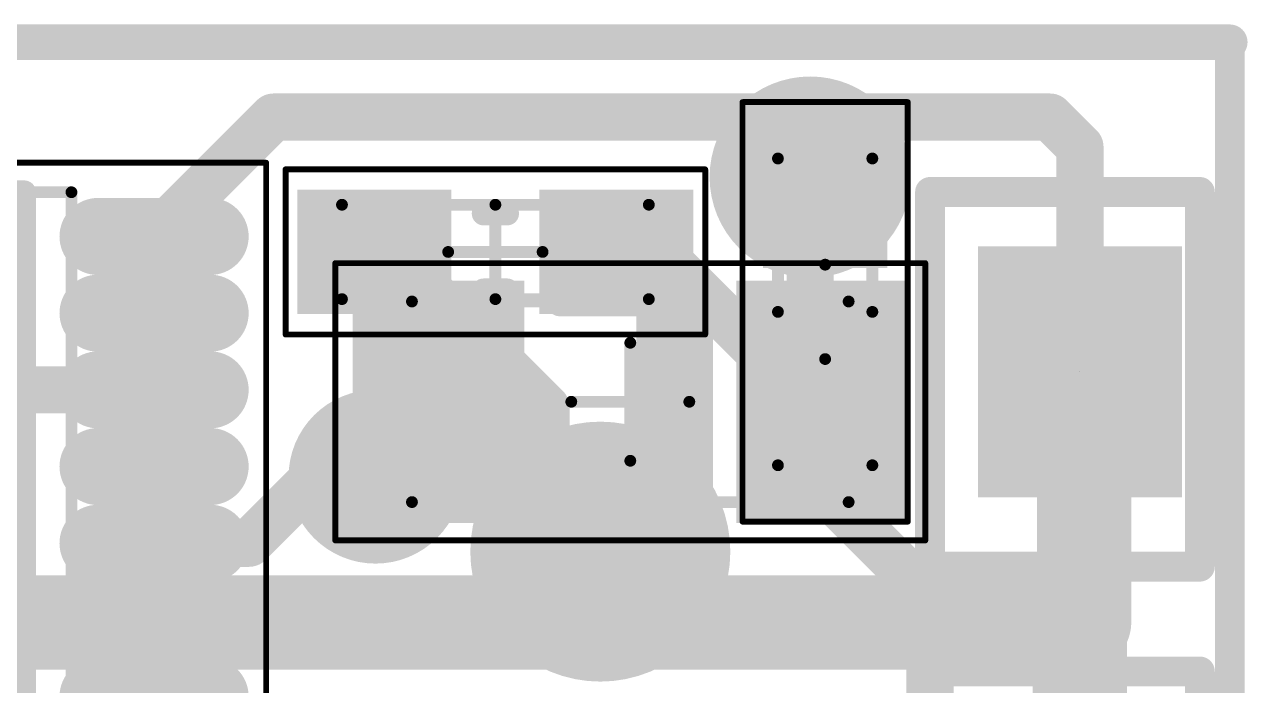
# Model space of a CAD drawing. Header units: millimetres. Extents: x 37.2 to 96.5, y 61.3 to 99.1.
# Drawn here: x 68.91 to 79.27, y 80.78 to 86.38 of the extents above; entities that cross this region are included whole.
import ezdxf

# ---------------------------------------------------------------- set-up
doc = ezdxf.new("R2010")
doc.units = ezdxf.units.MM
for name, color, linetype in [('BottomLayer', 5, 'Continuous'), ('BottomOverlay', 54, 'Continuous'), ('BottomPaste', 16, 'Continuous'), ('BottomSolder', 6, 'Continuous'), ('KeepOutLayer', 6, 'Continuous'), ('Mechanical13', 56, 'Continuous'), ('Mechanical15', 56, 'Continuous'), ('MultiLayer', 9, 'Continuous'), ('PadHoleLayer', 156, 'Continuous'), ('TopLayer', 1, 'Continuous'), ('TopOverlay', 2, 'Continuous'), ('TopPaste', 8, 'Continuous'), ('TopSolder', 216, 'Continuous'), ('ViaHoleLayer', 16, 'Continuous')]:
    doc.layers.add(name, color=color, linetype=linetype)

# ---------------------------------------------------------------- blocks, each defined once
blk = doc.blocks.new('RESC2608X06N_0603_4')
at = {"layer": 'Mechanical13', "const_width": 0.1}
for points in [[(-1.3, 0.4), (1.3, 0.4)], [(-1.3, 0.4), (-1.3, -0.4)], [(1.3, 0.4), (1.3, -0.4)], [(-1.3, -0.4), (1.3, -0.4)]]:
    blk.add_lwpolyline(points, dxfattribs=at)
at = {"layer": 'Mechanical13', "const_width": 0.05}
for points in [[(-1.325, 0.4, 1), (-1.275, 0.4, 1)], [(-1.325, 0.4, 1), (-1.275, 0.4, 1)], [(1.275, 0.4, 1), (1.325, 0.4, 1)], [(1.275, 0.4, 1), (1.325, 0.4, 1)], [(-1.325, -0.4, 1), (-1.275, -0.4, 1)], [(-1.325, -0.4, 1), (-1.275, -0.4, 1)], [(1.275, -0.4, 1), (1.325, -0.4, 1)], [(1.275, -0.4, 1), (1.325, -0.4, 1)]]:
    blk.add_lwpolyline(points, format="xyb", close=True, dxfattribs=at)
at = {"layer": 'Mechanical15'}
for points, const_width in [([(-1.778, 0.7), (1.778, 0.7)], 0.05), ([(-1.778, 0.7), (-1.778, -0.7)], 0.05), ([(1.778, 0.7), (1.778, -0.7)], 0.05), ([(0, 0.4), (0, -0.4)], 0.1), ([(-0.4, 0), (0.4, 0)], 0.1), ([(-1.778, -0.7), (1.778, -0.7)], 0.05)]:
    blk.add_lwpolyline(points, dxfattribs=dict(at, const_width=const_width))
for points, const_width in [([(-1.79, 0.7, 1), (-1.766, 0.7, 1)], 0.025), ([(-1.79, 0.7, 1), (-1.766, 0.7, 1)], 0.025), ([(1.766, 0.7, 1), (1.79, 0.7, 1)], 0.025), ([(1.766, 0.7, 1), (1.79, 0.7, 1)], 0.025), ([(-0.025, 0.4, 1), (0.025, 0.4, 1)], 0.05), ([(-0.425, 0, 1), (-0.375, 0, 1)], 0.05), ([(0.375, 0, 1), (0.425, 0, 1)], 0.05), ([(-0.025, -0.4, 1), (0.025, -0.4, 1)], 0.05), ([(-1.79, -0.7, 1), (-1.766, -0.7, 1)], 0.025), ([(-1.79, -0.7, 1), (-1.766, -0.7, 1)], 0.025), ([(1.766, -0.7, 1), (1.79, -0.7, 1)], 0.025), ([(1.766, -0.7, 1), (1.79, -0.7, 1)], 0.025)]:
    blk.add_lwpolyline(points, format="xyb", close=True, dxfattribs=dict(at, const_width=const_width))
at = {"layer": 'TopLayer'}
for points in [[(-0.475, -0.425), (-0.475, 0.425), (-1.575, -0.425), (-1.575, 0.425)], [(1.575, -0.425), (1.575, 0.425), (0.475, -0.425), (0.475, 0.425)]]:
    blk.add_solid(points, dxfattribs=at)
at = {"layer": 'TopOverlay', "const_width": 0.2}
for points in [[(-0.1, 0.325), (0.1, 0.325)], [(-0.1, -0.325), (0.1, -0.325)]]:
    blk.add_lwpolyline(points, dxfattribs=at)
at = {"layer": 'TopOverlay', "const_width": 0.1}
for points in [[(-0.15, 0.325, 1), (-0.05, 0.325, 1)], [(0.05, 0.325, 1), (0.15, 0.325, 1)], [(-0.15, -0.325, 1), (-0.05, -0.325, 1)], [(0.05, -0.325, 1), (0.15, -0.325, 1)]]:
    blk.add_lwpolyline(points, format="xyb", close=True, dxfattribs=at)
at = {"layer": 'TopPaste'}
for points in [[(-0.475, -0.425), (-0.475, 0.425), (-1.575, -0.425), (-1.575, 0.425)], [(1.575, -0.425), (1.575, 0.425), (0.475, -0.425), (0.475, 0.425)]]:
    blk.add_solid(points, dxfattribs=at)
at = {"layer": 'TopSolder'}
for points in [[(-0.373, -0.527), (-0.373, 0.527), (-1.677, -0.527), (-1.677, 0.527)], [(1.677, -0.527), (1.677, 0.527), (0.373, -0.527), (0.373, 0.527)]]:
    blk.add_solid(points, dxfattribs=at)
blk = doc.blocks.new('LED_IR_3___SMD_B____L_____7')
at = {"layer": 'BottomLayer'}
blk.add_solid([(-0.762, -0.962), (0.762, -0.962), (-0.762, 0.962), (0.762, 0.962)], dxfattribs=at)
at = {"layer": 'BottomPaste'}
blk.add_solid([(-0.762, -0.962), (0.762, -0.962), (-0.762, 0.962), (0.762, 0.962)], dxfattribs=at)
at = {"layer": 'BottomSolder'}
blk.add_solid([(-0.864, -1.064), (0.864, -1.064), (-0.864, 1.064), (0.864, 1.064)], dxfattribs=at)
at = {"layer": 'PadHoleLayer'}
blk.add_lwpolyline([(0, 0), (0, 0), (0, 0), (0, 0)], close=True, dxfattribs=at)
at = {"layer": 'TopLayer'}
blk.add_solid([(-0.762, -0.962), (0.762, -0.962), (-0.762, 0.962), (0.762, 0.962)], dxfattribs=at)
at = {"layer": 'TopOverlay', "const_width": 0.254}
for points in [[(-1.27, -1.651), (-1.27, 1.524)], [(-1.27, 1.524), (1.016, 1.524)], [(1.016, -1.651), (1.016, 1.524)], [(-1.27, -1.651), (1.016, -1.651)]]:
    blk.add_lwpolyline(points, dxfattribs=at)
at = {"layer": 'TopOverlay', "const_width": 0.127}
for points in [[(-1.333, 1.524, 1), (-1.206, 1.524, 1)], [(-1.333, 1.524, 1), (-1.206, 1.524, 1)], [(0.952, 1.524, 1), (1.079, 1.524, 1)], [(0.952, 1.524, 1), (1.079, 1.524, 1)], [(-1.333, -1.651, 1), (-1.206, -1.651, 1)], [(-1.333, -1.651, 1), (-1.206, -1.651, 1)], [(0.952, -1.651, 1), (1.079, -1.651, 1)], [(0.952, -1.651, 1), (1.079, -1.651, 1)]]:
    blk.add_lwpolyline(points, format="xyb", close=True, dxfattribs=at)
at = {"layer": 'TopPaste'}
blk.add_solid([(-0.762, -0.962), (0.762, -0.962), (-0.762, 0.962), (0.762, 0.962)], dxfattribs=at)
at = {"layer": 'TopSolder'}
blk.add_solid([(-0.864, -1.064), (0.864, -1.064), (-0.864, 1.064), (0.864, 1.064)], dxfattribs=at)
blk = doc.blocks.new('P_____8')
at = {"layer": 'TopLayer', "const_width": 1.000001}
blk.add_lwpolyline([(-0.499999, 0, 1), (0.499999, 0, 1)], format="xyb", close=True, dxfattribs=at)
at = {"layer": 'TopPaste', "const_width": 1.000001}
blk.add_lwpolyline([(-0.499999, 0, 1), (0.499999, 0, 1)], format="xyb", close=True, dxfattribs=at)
at = {"layer": 'TopSolder', "const_width": 1.101601}
blk.add_lwpolyline([(-0.550799, 0, 1), (0.550799, 0, 1)], format="xyb", close=True, dxfattribs=at)
blk = doc.blocks.new('P_____B_9')
at = {"layer": 'BottomLayer', "const_width": 0.75}
blk.add_lwpolyline([(-0.375, 0, 1), (0.375, 0, 1)], format="xyb", close=True, dxfattribs=at)
at = {"layer": 'BottomPaste', "const_width": 0.75}
blk.add_lwpolyline([(-0.375, 0, 1), (0.375, 0, 1)], format="xyb", close=True, dxfattribs=at)
at = {"layer": 'BottomSolder', "const_width": 0.852}
blk.add_lwpolyline([(-0.426, 0, 1), (0.426, 0, 1)], format="xyb", close=True, dxfattribs=at)
blk = doc.blocks.new('LED_IR_3___SMD_B____L_____B_16')
at = {"layer": 'BottomLayer'}
blk.add_solid([(-0.762, -0.962), (0.762, -0.962), (-0.762, 0.962), (0.762, 0.962)], dxfattribs=at)
at = {"layer": 'BottomOverlay', "const_width": 0.254}
for points in [[(-1.27, 1.651), (1.016, 1.651)], [(-1.27, -1.524), (-1.27, 1.651)], [(1.016, -1.524), (1.016, 1.651)], [(-1.27, -1.524), (1.016, -1.524)]]:
    blk.add_lwpolyline(points, dxfattribs=at)
at = {"layer": 'BottomOverlay', "const_width": 0.127}
for points in [[(-1.333, 1.651, 1), (-1.206, 1.651, 1)], [(-1.333, 1.651, 1), (-1.206, 1.651, 1)], [(0.952, 1.651, 1), (1.079, 1.651, 1)], [(0.952, 1.651, 1), (1.079, 1.651, 1)], [(-1.333, -1.524, 1), (-1.206, -1.524, 1)], [(-1.333, -1.524, 1), (-1.206, -1.524, 1)], [(0.952, -1.524, 1), (1.079, -1.524, 1)], [(0.952, -1.524, 1), (1.079, -1.524, 1)]]:
    blk.add_lwpolyline(points, format="xyb", close=True, dxfattribs=at)
at = {"layer": 'BottomPaste'}
blk.add_solid([(-0.762, -0.962), (0.762, -0.962), (-0.762, 0.962), (0.762, 0.962)], dxfattribs=at)
at = {"layer": 'BottomSolder'}
blk.add_solid([(-0.864, -1.064), (0.864, -1.064), (-0.864, 1.064), (0.864, 1.064)], dxfattribs=at)
at = {"layer": 'PadHoleLayer'}
blk.add_lwpolyline([(0, 0), (0, 0), (0, 0), (0, 0)], close=True, dxfattribs=at)
at = {"layer": 'TopLayer'}
blk.add_solid([(-0.762, -0.962), (0.762, -0.962), (-0.762, 0.962), (0.762, 0.962)], dxfattribs=at)
at = {"layer": 'TopPaste'}
blk.add_solid([(-0.762, -0.962), (0.762, -0.962), (-0.762, 0.962), (0.762, 0.962)], dxfattribs=at)
at = {"layer": 'TopSolder'}
blk.add_solid([(-0.864, -1.064), (0.864, -1.064), (-0.864, 1.064), (0.864, 1.064)], dxfattribs=at)
blk = doc.blocks.new('DIOMELF3515N_B_21')
at = {"layer": 'BottomLayer'}
for points in [[(-2.25, 0.925), (-2.25, -0.925), (-1, 0.925), (-1, -0.925)], [(1, 0.925), (1, -0.925), (2.25, 0.925), (2.25, -0.925)]]:
    blk.add_solid(points, dxfattribs=at)
at = {"layer": 'BottomOverlay', "const_width": 0.2}
for points in [[(-0.6, 0.825), (-0.6, -0.825)], [(0.6, 0.825), (-0.6, 0.825)], [(0.6, -0.825), (-0.6, -0.825)]]:
    blk.add_lwpolyline(points, dxfattribs=at)
at = {"layer": 'BottomOverlay', "const_width": 0.1}
for points in [[(-0.65, 0.825, 1), (-0.55, 0.825, 1)], [(-0.65, 0.825, 1), (-0.55, 0.825, 1)], [(0.55, 0.825, 1), (0.65, 0.825, 1)], [(-0.65, -0.825, 1), (-0.55, -0.825, 1)], [(-0.65, -0.825, 1), (-0.55, -0.825, 1)], [(0.55, -0.825, 1), (0.65, -0.825, 1)]]:
    blk.add_lwpolyline(points, format="xyb", close=True, dxfattribs=at)
at = {"layer": 'BottomOverlay'}
blk.add_solid([(-0.601, -0.825), (-0.051, -0.825), (-0.601, 0.825), (-0.051, 0.825)], dxfattribs=at)
at = {"layer": 'BottomPaste'}
for points in [[(-2.25, 0.925), (-2.25, -0.925), (-1, 0.925), (-1, -0.925)], [(1, 0.925), (1, -0.925), (2.25, 0.925), (2.25, -0.925)]]:
    blk.add_solid(points, dxfattribs=at)
at = {"layer": 'BottomSolder'}
for points in [[(-2.352, 1.027), (-2.352, -1.027), (-0.898, 1.027), (-0.898, -1.027)], [(0.898, 1.027), (0.898, -1.027), (2.352, 1.027), (2.352, -1.027)]]:
    blk.add_solid(points, dxfattribs=at)
at = {"layer": 'Mechanical13', "const_width": 0.1}
for points in [[(1.85, 0.85), (-1.85, 0.85)], [(-1.85, 0.85), (-1.85, -0.85)], [(1.85, 0.85), (1.85, -0.85)], [(1.85, -0.85), (-1.85, -0.85)]]:
    blk.add_lwpolyline(points, dxfattribs=at)
at = {"layer": 'Mechanical13', "const_width": 0.05}
for points in [[(-1.875, 0.85, 1), (-1.825, 0.85, 1)], [(-1.875, 0.85, 1), (-1.825, 0.85, 1)], [(1.825, 0.85, 1), (1.875, 0.85, 1)], [(1.825, 0.85, 1), (1.875, 0.85, 1)], [(-1.875, -0.85, 1), (-1.825, -0.85, 1)], [(-1.875, -0.85, 1), (-1.825, -0.85, 1)], [(1.825, -0.85, 1), (1.875, -0.85, 1)], [(1.825, -0.85, 1), (1.875, -0.85, 1)]]:
    blk.add_lwpolyline(points, format="xyb", close=True, dxfattribs=at)
at = {"layer": 'Mechanical15'}
for points, const_width in [([(2.5, 1.175), (-2.5, 1.175)], 0.05), ([(-2.5, 1.175), (-2.5, -1.175)], 0.05), ([(2.5, 1.175), (2.5, -1.175)], 0.05), ([(0, 0.5), (0, -0.5)], 0.1), ([(0.5, 0), (-0.5, 0)], 0.1), ([(2.5, -1.175), (-2.5, -1.175)], 0.05)]:
    blk.add_lwpolyline(points, dxfattribs=dict(at, const_width=const_width))
for points, const_width in [([(-2.512, 1.175, 1), (-2.488, 1.175, 1)], 0.025), ([(-2.512, 1.175, 1), (-2.488, 1.175, 1)], 0.025), ([(2.488, 1.175, 1), (2.512, 1.175, 1)], 0.025), ([(2.488, 1.175, 1), (2.512, 1.175, 1)], 0.025), ([(-0.025, 0.5, 1), (0.025, 0.5, 1)], 0.05), ([(-0.525, 0, 1), (-0.475, 0, 1)], 0.05), ([(0.475, 0, 1), (0.525, 0, 1)], 0.05), ([(-0.025, -0.5, 1), (0.025, -0.5, 1)], 0.05), ([(-2.512, -1.175, 1), (-2.488, -1.175, 1)], 0.025), ([(-2.512, -1.175, 1), (-2.488, -1.175, 1)], 0.025), ([(2.488, -1.175, 1), (2.512, -1.175, 1)], 0.025), ([(2.488, -1.175, 1), (2.512, -1.175, 1)], 0.025)]:
    blk.add_lwpolyline(points, format="xyb", close=True, dxfattribs=dict(at, const_width=const_width))
blk = doc.blocks.new('RESC2608X06N_0603_22')
at = {"layer": 'Mechanical13', "const_width": 0.1}
for points in [[(1.3, 0.4), (-1.3, 0.4)], [(-1.3, 0.4), (-1.3, -0.4)], [(1.3, 0.4), (1.3, -0.4)], [(1.3, -0.4), (-1.3, -0.4)]]:
    blk.add_lwpolyline(points, dxfattribs=at)
at = {"layer": 'Mechanical13', "const_width": 0.05}
for points in [[(-1.325, 0.4, 1), (-1.275, 0.4, 1)], [(-1.325, 0.4, 1), (-1.275, 0.4, 1)], [(1.275, 0.4, 1), (1.325, 0.4, 1)], [(1.275, 0.4, 1), (1.325, 0.4, 1)], [(-1.325, -0.4, 1), (-1.275, -0.4, 1)], [(-1.325, -0.4, 1), (-1.275, -0.4, 1)], [(1.275, -0.4, 1), (1.325, -0.4, 1)], [(1.275, -0.4, 1), (1.325, -0.4, 1)]]:
    blk.add_lwpolyline(points, format="xyb", close=True, dxfattribs=at)
at = {"layer": 'Mechanical15'}
for points, const_width in [([(1.778, 0.7), (-1.778, 0.7)], 0.05), ([(-1.778, 0.7), (-1.778, -0.7)], 0.05), ([(1.778, 0.7), (1.778, -0.7)], 0.05), ([(0, 0.4), (0, -0.4)], 0.1), ([(0.4, 0), (-0.4, 0)], 0.1), ([(1.778, -0.7), (-1.778, -0.7)], 0.05)]:
    blk.add_lwpolyline(points, dxfattribs=dict(at, const_width=const_width))
for points, const_width in [([(-1.79, 0.7, 1), (-1.766, 0.7, 1)], 0.025), ([(-1.79, 0.7, 1), (-1.766, 0.7, 1)], 0.025), ([(1.766, 0.7, 1), (1.79, 0.7, 1)], 0.025), ([(1.766, 0.7, 1), (1.79, 0.7, 1)], 0.025), ([(-0.025, 0.4, 1), (0.025, 0.4, 1)], 0.05), ([(-0.425, 0, 1), (-0.375, 0, 1)], 0.05), ([(0.375, 0, 1), (0.425, 0, 1)], 0.05), ([(-0.025, -0.4, 1), (0.025, -0.4, 1)], 0.05), ([(-1.79, -0.7, 1), (-1.766, -0.7, 1)], 0.025), ([(-1.79, -0.7, 1), (-1.766, -0.7, 1)], 0.025), ([(1.766, -0.7, 1), (1.79, -0.7, 1)], 0.025), ([(1.766, -0.7, 1), (1.79, -0.7, 1)], 0.025)]:
    blk.add_lwpolyline(points, format="xyb", close=True, dxfattribs=dict(at, const_width=const_width))
at = {"layer": 'TopLayer'}
for points in [[(-0.475, -0.425), (-0.475, 0.425), (-1.575, -0.425), (-1.575, 0.425)], [(1.575, -0.425), (1.575, 0.425), (0.475, -0.425), (0.475, 0.425)]]:
    blk.add_solid(points, dxfattribs=at)
at = {"layer": 'TopOverlay', "const_width": 0.2}
for points in [[(0.1, 0.325), (-0.1, 0.325)], [(0.1, -0.325), (-0.1, -0.325)]]:
    blk.add_lwpolyline(points, dxfattribs=at)
at = {"layer": 'TopOverlay', "const_width": 0.1}
for points in [[(-0.15, 0.325, 1), (-0.05, 0.325, 1)], [(0.05, 0.325, 1), (0.15, 0.325, 1)], [(-0.15, -0.325, 1), (-0.05, -0.325, 1)], [(0.05, -0.325, 1), (0.15, -0.325, 1)]]:
    blk.add_lwpolyline(points, format="xyb", close=True, dxfattribs=at)
at = {"layer": 'TopPaste'}
for points in [[(-0.475, -0.425), (-0.475, 0.425), (-1.575, -0.425), (-1.575, 0.425)], [(1.575, -0.425), (1.575, 0.425), (0.475, -0.425), (0.475, 0.425)]]:
    blk.add_solid(points, dxfattribs=at)
at = {"layer": 'TopSolder'}
for points in [[(-0.373, -0.527), (-0.373, 0.527), (-1.677, -0.527), (-1.677, 0.527)], [(1.677, -0.527), (1.677, 0.527), (0.373, -0.527), (0.373, 0.527)]]:
    blk.add_solid(points, dxfattribs=at)
blk = doc.blocks.new('TSOP65P640X120_20N_24')
at = {"layer": 'Mechanical13', "const_width": 0.1}
for points in [[(-2.25, 3.3), (2.25, 3.3)], [(-2.25, -3.3), (-2.25, 3.3)], [(2.25, -3.3), (2.25, 3.3)], [(-2.25, -3.3), (2.25, -3.3)]]:
    blk.add_lwpolyline(points, dxfattribs=at)
at = {"layer": 'Mechanical13'}
for points, const_width in [([(-2.275, 3.3, 1), (-2.225, 3.3, 1)], 0.05), ([(-2.275, 3.3, 1), (-2.225, 3.3, 1)], 0.05), ([(2.225, 3.3, 1), (2.275, 3.3, 1)], 0.05), ([(2.225, 3.3, 1), (2.275, 3.3, 1)], 0.05), ([(-0.85, 2.4, 1), (-1.85, 2.4, 1)], 0.1), ([(-1.875, 2.4, 1), (-1.825, 2.4, 1)], 0.05), ([(-0.875, 2.4, 1), (-0.825, 2.4, 1)], 0.05), ([(-2.275, -3.3, 1), (-2.225, -3.3, 1)], 0.05), ([(-2.275, -3.3, 1), (-2.225, -3.3, 1)], 0.05), ([(2.225, -3.3, 1), (2.275, -3.3, 1)], 0.05), ([(2.225, -3.3, 1), (2.275, -3.3, 1)], 0.05)]:
    blk.add_lwpolyline(points, format="xyb", close=True, dxfattribs=dict(at, const_width=const_width))
at = {"layer": 'Mechanical15'}
for points, const_width in [([(-3.9, 3.55), (3.9, 3.55)], 0.05), ([(-3.9, -3.55), (-3.9, 3.55)], 0.05), ([(3.9, -3.55), (3.9, 3.55)], 0.05), ([(0, -0.5), (0, 0.5)], 0.1), ([(-0.5, 0), (0.5, 0)], 0.1), ([(-3.9, -3.55), (3.9, -3.55)], 0.05)]:
    blk.add_lwpolyline(points, dxfattribs=dict(at, const_width=const_width))
for points, const_width in [([(-3.912, 3.55, 1), (-3.888, 3.55, 1)], 0.025), ([(-3.912, 3.55, 1), (-3.888, 3.55, 1)], 0.025), ([(3.888, 3.55, 1), (3.912, 3.55, 1)], 0.025), ([(3.888, 3.55, 1), (3.912, 3.55, 1)], 0.025), ([(-0.025, 0.5, 1), (0.025, 0.5, 1)], 0.05), ([(-0.525, 0, 1), (-0.475, 0, 1)], 0.05), ([(0.475, 0, 1), (0.525, 0, 1)], 0.05), ([(-0.025, -0.5, 1), (0.025, -0.5, 1)], 0.05), ([(-3.912, -3.55, 1), (-3.888, -3.55, 1)], 0.025), ([(-3.912, -3.55, 1), (-3.888, -3.55, 1)], 0.025), ([(3.888, -3.55, 1), (3.912, -3.55, 1)], 0.025), ([(3.888, -3.55, 1), (3.912, -3.55, 1)], 0.025)]:
    blk.add_lwpolyline(points, format="xyb", close=True, dxfattribs=dict(at, const_width=const_width))
at = {"layer": 'TopLayer', "const_width": 0.45}
for points in [[(2.475, 2.925), (3.425, 2.925)], [(-3.425, 2.275), (-2.475, 2.275)], [(2.475, 2.275), (3.425, 2.275)], [(-3.425, 1.625), (-2.475, 1.625)], [(2.475, 1.625), (3.425, 1.625)], [(-3.425, 0.975), (-2.475, 0.975)], [(2.475, 0.975), (3.425, 0.975)], [(-3.425, 0.325), (-2.475, 0.325)], [(2.475, 0.325), (3.425, 0.325)], [(-3.425, -0.325), (-2.475, -0.325)], [(2.475, -0.325), (3.425, -0.325)], [(-3.425, -0.975), (-2.475, -0.975)], [(2.475, -0.975), (3.425, -0.975)], [(-3.425, -1.625), (-2.475, -1.625)], [(2.475, -1.625), (3.425, -1.625)], [(-3.425, -2.275), (-2.475, -2.275)], [(2.475, -2.275), (3.425, -2.275)], [(-3.425, -2.925), (-2.475, -2.925)], [(2.475, -2.925), (3.425, -2.925)]]:
    blk.add_lwpolyline(points, dxfattribs=at)
at = {"layer": 'TopLayer', "const_width": 0.225}
for points in [[(2.363, 2.925, 1), (2.588, 2.925, 1)], [(3.313, 2.925, 1), (3.538, 2.925, 1)], [(-3.537, 2.275, 1), (-3.313, 2.275, 1)], [(-2.587, 2.275, 1), (-2.362, 2.275, 1)], [(2.363, 2.275, 1), (2.588, 2.275, 1)], [(3.313, 2.275, 1), (3.538, 2.275, 1)], [(-3.537, 1.625, 1), (-3.313, 1.625, 1)], [(-2.587, 1.625, 1), (-2.362, 1.625, 1)], [(2.363, 1.625, 1), (2.588, 1.625, 1)], [(3.313, 1.625, 1), (3.538, 1.625, 1)], [(-3.537, 0.975, 1), (-3.313, 0.975, 1)], [(-2.587, 0.975, 1), (-2.362, 0.975, 1)], [(2.363, 0.975, 1), (2.588, 0.975, 1)], [(3.313, 0.975, 1), (3.538, 0.975, 1)], [(-3.537, 0.325, 1), (-3.313, 0.325, 1)], [(-2.587, 0.325, 1), (-2.362, 0.325, 1)], [(2.363, 0.325, 1), (2.588, 0.325, 1)], [(3.313, 0.325, 1), (3.538, 0.325, 1)], [(-3.537, -0.325, 1), (-3.313, -0.325, 1)], [(-2.587, -0.325, 1), (-2.362, -0.325, 1)], [(2.363, -0.325, 1), (2.588, -0.325, 1)], [(3.313, -0.325, 1), (3.538, -0.325, 1)], [(-3.537, -0.975, 1), (-3.313, -0.975, 1)], [(-2.587, -0.975, 1), (-2.362, -0.975, 1)], [(2.363, -0.975, 1), (2.588, -0.975, 1)], [(3.313, -0.975, 1), (3.538, -0.975, 1)], [(-3.537, -1.625, 1), (-3.313, -1.625, 1)], [(-2.587, -1.625, 1), (-2.362, -1.625, 1)], [(2.363, -1.625, 1), (2.588, -1.625, 1)], [(3.313, -1.625, 1), (3.538, -1.625, 1)], [(-3.537, -2.275, 1), (-3.313, -2.275, 1)], [(-2.587, -2.275, 1), (-2.362, -2.275, 1)], [(2.363, -2.275, 1), (2.588, -2.275, 1)], [(3.313, -2.275, 1), (3.538, -2.275, 1)], [(-3.537, -2.925, 1), (-3.313, -2.925, 1)], [(-2.587, -2.925, 1), (-2.362, -2.925, 1)], [(2.363, -2.925, 1), (2.588, -2.925, 1)], [(3.313, -2.925, 1), (3.538, -2.925, 1)]]:
    blk.add_lwpolyline(points, format="xyb", close=True, dxfattribs=at)
at = {"layer": 'TopLayer'}
blk.add_solid([(-2.25, 2.7), (-2.25, 3.15), (-3.65, 2.7), (-3.65, 3.15)], dxfattribs=at)
at = {"layer": 'TopOverlay'}
for points, const_width in [([(-2.825, 3.7, 1), (-3.075, 3.7, 1)], 0.25), ([(-3.137, 3.7, 1), (-3.013, 3.7, 1)], 0.125), ([(-2.887, 3.7, 1), (-2.762, 3.7, 1)], 0.125), ([(-1.9, 3.3, 1), (-1.8, 3.3, 1)], 0.1), ([(-1.9, 3.3, 1), (-1.8, 3.3, 1)], 0.1), ([(1.8, 3.3, 1), (1.9, 3.3, 1)], 0.1), ([(1.8, 3.3, 1), (1.9, 3.3, 1)], 0.1), ([(-0.55, 2.3, 1), (-1.15, 2.3, 1)], 0.6), ([(-1.3, 2.3, 1), (-1, 2.3, 1)], 0.3), ([(-0.7, 2.3, 1), (-0.4, 2.3, 1)], 0.3), ([(-1.9, -3.3, 1), (-1.8, -3.3, 1)], 0.1), ([(-1.9, -3.3, 1), (-1.8, -3.3, 1)], 0.1), ([(1.8, -3.3, 1), (1.9, -3.3, 1)], 0.1), ([(1.8, -3.3, 1), (1.9, -3.3, 1)], 0.1)]:
    blk.add_lwpolyline(points, format="xyb", close=True, dxfattribs=dict(at, const_width=const_width))
at = {"layer": 'TopOverlay', "const_width": 0.2}
for points in [[(-1.85, 3.3), (1.85, 3.3)], [(-1.85, -3.3), (-1.85, 3.3)], [(1.85, -3.3), (1.85, 3.3)], [(-1.85, -3.3), (1.85, -3.3)]]:
    blk.add_lwpolyline(points, dxfattribs=at)
at = {"layer": 'TopPaste', "const_width": 0.45}
for points in [[(2.475, 2.925), (3.425, 2.925)], [(-3.425, 2.275), (-2.475, 2.275)], [(2.475, 2.275), (3.425, 2.275)], [(-3.425, 1.625), (-2.475, 1.625)], [(2.475, 1.625), (3.425, 1.625)], [(-3.425, 0.975), (-2.475, 0.975)], [(2.475, 0.975), (3.425, 0.975)], [(-3.425, 0.325), (-2.475, 0.325)], [(2.475, 0.325), (3.425, 0.325)], [(-3.425, -0.325), (-2.475, -0.325)], [(2.475, -0.325), (3.425, -0.325)], [(-3.425, -0.975), (-2.475, -0.975)], [(2.475, -0.975), (3.425, -0.975)], [(-3.425, -1.625), (-2.475, -1.625)], [(2.475, -1.625), (3.425, -1.625)], [(-3.425, -2.275), (-2.475, -2.275)], [(2.475, -2.275), (3.425, -2.275)], [(-3.425, -2.925), (-2.475, -2.925)], [(2.475, -2.925), (3.425, -2.925)]]:
    blk.add_lwpolyline(points, dxfattribs=at)
at = {"layer": 'TopPaste', "const_width": 0.225}
for points in [[(2.363, 2.925, 1), (2.588, 2.925, 1)], [(3.313, 2.925, 1), (3.538, 2.925, 1)], [(-3.537, 2.275, 1), (-3.313, 2.275, 1)], [(-2.587, 2.275, 1), (-2.362, 2.275, 1)], [(2.363, 2.275, 1), (2.588, 2.275, 1)], [(3.313, 2.275, 1), (3.538, 2.275, 1)], [(-3.537, 1.625, 1), (-3.313, 1.625, 1)], [(-2.587, 1.625, 1), (-2.362, 1.625, 1)], [(2.363, 1.625, 1), (2.588, 1.625, 1)], [(3.313, 1.625, 1), (3.538, 1.625, 1)], [(-3.537, 0.975, 1), (-3.313, 0.975, 1)], [(-2.587, 0.975, 1), (-2.362, 0.975, 1)], [(2.363, 0.975, 1), (2.588, 0.975, 1)], [(3.313, 0.975, 1), (3.538, 0.975, 1)], [(-3.537, 0.325, 1), (-3.313, 0.325, 1)], [(-2.587, 0.325, 1), (-2.362, 0.325, 1)], [(2.363, 0.325, 1), (2.588, 0.325, 1)], [(3.313, 0.325, 1), (3.538, 0.325, 1)], [(-3.537, -0.325, 1), (-3.313, -0.325, 1)], [(-2.587, -0.325, 1), (-2.362, -0.325, 1)], [(2.363, -0.325, 1), (2.588, -0.325, 1)], [(3.313, -0.325, 1), (3.538, -0.325, 1)], [(-3.537, -0.975, 1), (-3.313, -0.975, 1)], [(-2.587, -0.975, 1), (-2.362, -0.975, 1)], [(2.363, -0.975, 1), (2.588, -0.975, 1)], [(3.313, -0.975, 1), (3.538, -0.975, 1)], [(-3.537, -1.625, 1), (-3.313, -1.625, 1)], [(-2.587, -1.625, 1), (-2.362, -1.625, 1)], [(2.363, -1.625, 1), (2.588, -1.625, 1)], [(3.313, -1.625, 1), (3.538, -1.625, 1)], [(-3.537, -2.275, 1), (-3.313, -2.275, 1)], [(-2.587, -2.275, 1), (-2.362, -2.275, 1)], [(2.363, -2.275, 1), (2.588, -2.275, 1)], [(3.313, -2.275, 1), (3.538, -2.275, 1)], [(-3.537, -2.925, 1), (-3.313, -2.925, 1)], [(-2.587, -2.925, 1), (-2.362, -2.925, 1)], [(2.363, -2.925, 1), (2.588, -2.925, 1)], [(3.313, -2.925, 1), (3.538, -2.925, 1)]]:
    blk.add_lwpolyline(points, format="xyb", close=True, dxfattribs=at)
at = {"layer": 'TopPaste'}
blk.add_solid([(-2.25, 2.7), (-2.25, 3.15), (-3.65, 2.7), (-3.65, 3.15)], dxfattribs=at)
at = {"layer": 'TopSolder', "const_width": 0.653}
for points in [[(2.475, 2.925), (3.425, 2.925)], [(-3.425, 2.275), (-2.475, 2.275)], [(2.475, 2.275), (3.425, 2.275)], [(-3.425, 1.625), (-2.475, 1.625)], [(2.475, 1.625), (3.425, 1.625)], [(-3.425, 0.975), (-2.475, 0.975)], [(2.475, 0.975), (3.425, 0.975)], [(-3.425, 0.325), (-2.475, 0.325)], [(2.475, 0.325), (3.425, 0.325)], [(-3.425, -0.325), (-2.475, -0.325)], [(2.475, -0.325), (3.425, -0.325)], [(-3.425, -0.975), (-2.475, -0.975)], [(2.475, -0.975), (3.425, -0.975)], [(-3.425, -1.625), (-2.475, -1.625)], [(2.475, -1.625), (3.425, -1.625)], [(-3.425, -2.275), (-2.475, -2.275)], [(2.475, -2.275), (3.425, -2.275)], [(-3.425, -2.925), (-2.475, -2.925)], [(2.475, -2.925), (3.425, -2.925)]]:
    blk.add_lwpolyline(points, dxfattribs=at)
at = {"layer": 'TopSolder', "const_width": 0.327}
for points in [[(2.312, 2.925, 1), (2.638, 2.925, 1)], [(3.262, 2.925, 1), (3.588, 2.925, 1)], [(-3.588, 2.275, 1), (-3.262, 2.275, 1)], [(-2.638, 2.275, 1), (-2.312, 2.275, 1)], [(2.312, 2.275, 1), (2.638, 2.275, 1)], [(3.262, 2.275, 1), (3.588, 2.275, 1)], [(-3.588, 1.625, 1), (-3.262, 1.625, 1)], [(-2.638, 1.625, 1), (-2.312, 1.625, 1)], [(2.312, 1.625, 1), (2.638, 1.625, 1)], [(3.262, 1.625, 1), (3.588, 1.625, 1)], [(-3.588, 0.975, 1), (-3.262, 0.975, 1)], [(-2.638, 0.975, 1), (-2.312, 0.975, 1)], [(2.312, 0.975, 1), (2.638, 0.975, 1)], [(3.262, 0.975, 1), (3.588, 0.975, 1)], [(-3.588, 0.325, 1), (-3.262, 0.325, 1)], [(-2.638, 0.325, 1), (-2.312, 0.325, 1)], [(2.312, 0.325, 1), (2.638, 0.325, 1)], [(3.262, 0.325, 1), (3.588, 0.325, 1)], [(-3.588, -0.325, 1), (-3.262, -0.325, 1)], [(-2.638, -0.325, 1), (-2.312, -0.325, 1)], [(2.312, -0.325, 1), (2.638, -0.325, 1)], [(3.262, -0.325, 1), (3.588, -0.325, 1)], [(-3.588, -0.975, 1), (-3.262, -0.975, 1)], [(-2.638, -0.975, 1), (-2.312, -0.975, 1)], [(2.312, -0.975, 1), (2.638, -0.975, 1)], [(3.262, -0.975, 1), (3.588, -0.975, 1)], [(-3.588, -1.625, 1), (-3.262, -1.625, 1)], [(-2.638, -1.625, 1), (-2.312, -1.625, 1)], [(2.312, -1.625, 1), (2.638, -1.625, 1)], [(3.262, -1.625, 1), (3.588, -1.625, 1)], [(-3.588, -2.275, 1), (-3.262, -2.275, 1)], [(-2.638, -2.275, 1), (-2.312, -2.275, 1)], [(2.312, -2.275, 1), (2.638, -2.275, 1)], [(3.262, -2.275, 1), (3.588, -2.275, 1)], [(-3.588, -2.925, 1), (-3.262, -2.925, 1)], [(-2.638, -2.925, 1), (-2.312, -2.925, 1)], [(2.312, -2.925, 1), (2.638, -2.925, 1)], [(3.262, -2.925, 1), (3.588, -2.925, 1)]]:
    blk.add_lwpolyline(points, format="xyb", close=True, dxfattribs=at)
at = {"layer": 'TopSolder'}
blk.add_solid([(-2.148, 2.598), (-2.148, 3.252), (-3.752, 2.598), (-3.752, 3.252)], dxfattribs=at)

msp = doc.modelspace()

# ---------------------------------------------------------------- linework, layer by layer
at = {"layer": 'BottomLayer'}
for points, const_width in [([(75.565, 83.286), (75.565, 85.09)], 0.4), ([(75.565, 83.286), (75.666, 83.185)], 0.4), ([(77.851, 83.058), (77.886, 83.023)], 0.8), ([(71.882, 82.651), (72.416, 83.185)], 0.4), ([(72.009, 83.185), (72.416, 83.185)], 0.4), ([(77.886, 81.315), (77.886, 83.023)], 0.8), ([(71.882, 82.55), (71.882, 82.651)], 0.4), ([(66.259, 81.315), (77.886, 81.315)], 0.8), ([(77.851, 81.28), (77.886, 81.315)], 0.8), ([(77.851, 79.502), (77.851, 81.28)], 0.8)]:
    msp.add_lwpolyline(points, dxfattribs=dict(at, const_width=const_width))
for points, const_width in [([(75.465, 85.09, 1), (75.665, 85.09, 1)], 0.2), ([(75.465, 83.286, 1), (75.665, 83.286, 1)], 0.2), ([(75.465, 83.286, 1), (75.665, 83.286, 1)], 0.2), ([(77.651, 83.058, 1), (78.051, 83.058, 1)], 0.4), ([(71.909, 83.185, 1), (72.109, 83.185, 1)], 0.2), ([(72.316, 83.185, 1), (72.516, 83.185, 1)], 0.2), ([(72.316, 83.185, 1), (72.516, 83.185, 1)], 0.2), ([(75.566, 83.185, 1), (75.766, 83.185, 1)], 0.2), ([(77.686, 83.023, 1), (78.086, 83.023, 1)], 0.4), ([(77.686, 83.023, 1), (78.086, 83.023, 1)], 0.4), ([(71.564, 82.55, 1), (72.2, 82.55, 1)], 0.635), ([(71.782, 82.651, 1), (71.982, 82.651, 1)], 0.2), ([(71.782, 82.651, 1), (71.982, 82.651, 1)], 0.2), ([(71.782, 82.55, 1), (71.982, 82.55, 1)], 0.2), ([(77.651, 81.28, 1), (78.051, 81.28, 1)], 0.4), ([(77.651, 81.28, 1), (78.051, 81.28, 1)], 0.4), ([(77.686, 81.315, 1), (78.086, 81.315, 1)], 0.4), ([(77.686, 81.315, 1), (78.086, 81.315, 1)], 0.4), ([(77.686, 81.315, 1), (78.086, 81.315, 1)], 0.4)]:
    msp.add_lwpolyline(points, format="xyb", close=True, dxfattribs=dict(at, const_width=const_width))
at = {"layer": 'BottomSolder', "const_width": 0.737}
msp.add_lwpolyline([(71.514, 82.55, 1), (72.25, 82.55, 1)], format="xyb", close=True, dxfattribs=at)
at = {"layer": 'KeepOutLayer'}
for points, const_width in [([(50.8, 86.233), (79.121, 86.233)], 0.3), ([(79.121, 76.073), (79.121, 86.233)], 0.254)]:
    msp.add_lwpolyline(points, dxfattribs=dict(at, const_width=const_width))
for points, const_width in [([(79.046, 86.233, 1), (79.196, 86.233, 1)], 0.15), ([(79.057, 86.233, 1), (79.184, 86.233, 1)], 0.127)]:
    msp.add_lwpolyline(points, format="xyb", close=True, dxfattribs=dict(at, const_width=const_width))
at = {"layer": 'MultiLayer', "const_width": 0.635}
msp.add_lwpolyline([(71.564, 82.55, 1), (72.2, 82.55, 1)], format="xyb", close=True, dxfattribs=at)
at = {"layer": 'TopLayer', "const_width": 0.4}
for points in [[(70.006, 84.586), (71.018, 85.598)], [(71.018, 85.598), (77.597, 85.598)], [(77.597, 85.598), (77.851, 85.344)], [(77.851, 83.439), (77.851, 85.344)], [(73.923, 84.455), (74.286, 84.455)], [(74.286, 84.455), (75.565, 83.176)], [(71.873, 84.201), (72.263, 84.201)], [(72.263, 84.201), (73.327, 83.137)], [(77.461, 83.448), (77.851, 83.058)], [(77.851, 83.058), (77.851, 83.439)], [(68.352, 83.286), (70.006, 83.286)], [(73.327, 82.822), (73.327, 83.137)], [(75.692, 82.423), (75.692, 82.922)], [(73.327, 82.822), (73.787, 82.363)], [(70.81, 81.986), (71.374, 82.55)], [(71.374, 82.55), (71.882, 82.55)], [(75.692, 82.423), (76.581, 81.534)], [(73.787, 81.915), (73.787, 82.363)], [(70.006, 81.986), (70.81, 81.986)], [(73.208, 81.336), (73.787, 81.915)], [(76.581, 78.74), (76.581, 81.534)], [(70.006, 81.336), (73.208, 81.336)]]:
    msp.add_lwpolyline(points, dxfattribs=at)
at = {"layer": 'TopLayer'}
for points, const_width in [([(70.918, 85.598, 1), (71.118, 85.598, 1)], 0.2), ([(70.918, 85.598, 1), (71.118, 85.598, 1)], 0.2), ([(77.497, 85.598, 1), (77.697, 85.598, 1)], 0.2), ([(77.497, 85.598, 1), (77.697, 85.598, 1)], 0.2), ([(77.751, 85.344, 1), (77.951, 85.344, 1)], 0.2), ([(77.751, 85.344, 1), (77.951, 85.344, 1)], 0.2), ([(69.906, 84.586, 1), (70.106, 84.586, 1)], 0.2), ([(73.823, 84.455, 1), (74.023, 84.455, 1)], 0.2), ([(74.186, 84.455, 1), (74.386, 84.455, 1)], 0.2), ([(74.186, 84.455, 1), (74.386, 84.455, 1)], 0.2), ([(71.773, 84.201, 1), (71.973, 84.201, 1)], 0.2), ([(72.163, 84.201, 1), (72.363, 84.201, 1)], 0.2), ([(72.163, 84.201, 1), (72.363, 84.201, 1)], 0.2), ([(77.361, 83.448, 1), (77.561, 83.448, 1)], 0.2), ([(77.751, 83.439, 1), (77.951, 83.439, 1)], 0.2), ([(77.751, 83.439, 1), (77.951, 83.439, 1)], 0.2), ([(69.906, 83.286, 1), (70.106, 83.286, 1)], 0.2), ([(73.227, 83.137, 1), (73.427, 83.137, 1)], 0.2), ([(73.227, 83.137, 1), (73.427, 83.137, 1)], 0.2), ([(75.465, 83.176, 1), (75.665, 83.176, 1)], 0.2), ([(77.751, 83.058, 1), (77.951, 83.058, 1)], 0.2), ([(77.751, 83.058, 1), (77.951, 83.058, 1)], 0.2), ([(71.564, 82.55, 1), (72.2, 82.55, 1)], 0.635), ([(75.592, 82.922, 1), (75.792, 82.922, 1)], 0.2), ([(73.227, 82.822, 1), (73.427, 82.822, 1)], 0.2), ([(73.227, 82.822, 1), (73.427, 82.822, 1)], 0.2), ([(71.274, 82.55, 1), (71.474, 82.55, 1)], 0.2), ([(71.274, 82.55, 1), (71.474, 82.55, 1)], 0.2), ([(71.782, 82.55, 1), (71.982, 82.55, 1)], 0.2), ([(75.592, 82.423, 1), (75.792, 82.423, 1)], 0.2), ([(75.592, 82.423, 1), (75.792, 82.423, 1)], 0.2), ([(73.687, 82.363, 1), (73.887, 82.363, 1)], 0.2), ([(73.687, 82.363, 1), (73.887, 82.363, 1)], 0.2), ([(69.906, 81.986, 1), (70.106, 81.986, 1)], 0.2), ([(70.71, 81.986, 1), (70.91, 81.986, 1)], 0.2), ([(70.71, 81.986, 1), (70.91, 81.986, 1)], 0.2), ([(73.687, 81.915, 1), (73.887, 81.915, 1)], 0.2), ([(73.687, 81.915, 1), (73.887, 81.915, 1)], 0.2), ([(76.481, 81.534, 1), (76.681, 81.534, 1)], 0.2), ([(76.481, 81.534, 1), (76.681, 81.534, 1)], 0.2), ([(69.906, 81.336, 1), (70.106, 81.336, 1)], 0.2), ([(73.108, 81.336, 1), (73.308, 81.336, 1)], 0.2), ([(73.108, 81.336, 1), (73.308, 81.336, 1)], 0.2)]:
    msp.add_lwpolyline(points, format="xyb", close=True, dxfattribs=dict(at, const_width=const_width))
at = {"layer": 'TopSolder', "const_width": 0.737}
msp.add_lwpolyline([(71.514, 82.55, 1), (72.25, 82.55, 1)], format="xyb", close=True, dxfattribs=at)
at = {"layer": 'ViaHoleLayer', "const_width": 0.356}
msp.add_lwpolyline([(71.704, 82.55, 1), (72.06, 82.55, 1)], format="xyb", close=True, dxfattribs=at)

# ---------------------------------------------------------------- block references
for name, p, rotation in [('P_____B_9', (75.565, 85.09), 180), ('RESC2608X06N_0603_4', (75.692, 83.947), 90), ('RESC2608X06N_0603_22', (72.898, 84.455), 180), ('LED_IR_3___SMD_B____L_____7', (77.851, 83.439), 360), ('DIOMELF3515N_B_21', (74.041, 83.185), 180)]:
    msp.add_blockref(name, p, dxfattribs=dict(rotation=rotation))
for name, p in [('TSOP65P640X120_20N_24', (67.056, 81.661)), ('P_____8', (73.787, 81.915)), ('LED_IR_3___SMD_B____L_____B_16', (77.851, 79.248))]:
    msp.add_blockref(name, p)

doc.saveas('drawing.dxf')
